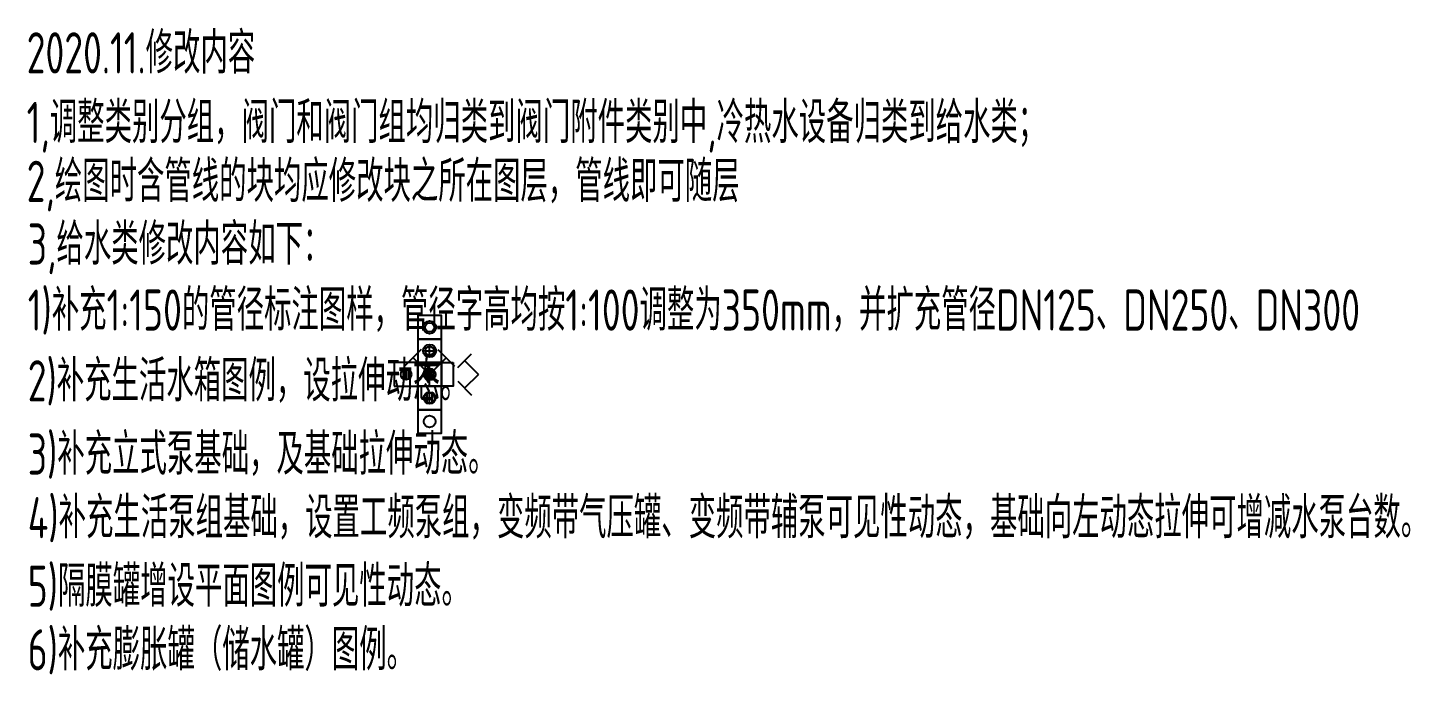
# Model space of a CAD drawing. Extents: x -84241 to 2571207, y -257021 to 1687411.
# Drawn here: x -3415 to 8334, y -2549 to 2947 of the extents above; entities that cross this region are included whole.
import ezdxf

# ---------------------------------------------------------------- set-up
doc = ezdxf.new("R2010")
doc.units = 0
doc.header["$LTSCALE"] = 1000
doc.layers.get('0').update_dxf_attribs({"linetype": 'CONTINUOUS'})
doc.layers.get('Defpoints').update_dxf_attribs({"linetype": 'CONTINUOUS'})
doc.layers.add('20200618更新内容', color=1, linetype='CONTINUOUS', plot=False)
doc.layers.add('W-辅助', color=253, linetype='CONTINUOUS', plot=False)
doc.layers.add('W-FRPT-NOTE', color=60, linetype='CONTINUOUS')
doc.styles.add('TH-STYLE3', font='tssdeng.shx', dxfattribs={"width": 0.7, "bigfont": 'tssdchn.shx'})

# ---------------------------------------------------------------- blocks, each defined once
blk = doc.blocks.new('接驳预留')
for p, q in [((240, 59), (357, 176)), ((415, 0), (298, 117)), ((415, 0), (298, -117)), ((240, -59), (357, -176))]:
    blk.add_line(p, q)
blk.add_lwpolyline([(200, 100), (200, -100), (0, -100), (0, 100)], close=True)
blk = doc.blocks.new('水泵接合器接口')
for p, q in [((-71, 212), (-212, 71)), ((0, 0), (-141, 141)), ((0, 0), (141, 141)), ((71, 212), (212, 71))]:
    blk.add_line(p, q)
blk = doc.blocks.new('*U550')
at = {"layer": 'W-辅助'}
blk.add_lwpolyline([(-100, -100), (100, -100), (100, 100), (-100, 100)], close=True, dxfattribs=at)
at = {"layer": 'W-辅助', "color": 2}
blk.add_circle((0, 0), 50, dxfattribs=at)
blk = doc.blocks.new('*U530')
at = {"layer": 'W-辅助'}
blk.add_lwpolyline([(-100, -100), (100, -100), (100, 100), (-100, 100)], close=True, dxfattribs=at)
at = {"layer": 'W-辅助', "color": 1}
for radius in [55, 38.5]:
    blk.add_circle((0, 0), radius, dxfattribs=at)
blk = doc.blocks.new('*U532')
at = {"layer": 'W-辅助', "color": 1}
for p, q in [((-25, 0), (25, 0)), ((18, -18), (-18, 18)), ((-18, -18), (18, 18)), ((0, -25), (0, 25))]:
    blk.add_line(p, q, dxfattribs=at)
at = {"layer": 'W-辅助'}
blk.add_lwpolyline([(-100, 100), (100, 100), (100, -100), (-100, -100)], close=True, dxfattribs=at)
at = {"layer": 'W-辅助', "color": 1}
blk.add_circle((0, 0), 25, dxfattribs=at)
blk = doc.blocks.new('*U607')
at = {"layer": 'Defpoints', "color": 8}
blk.add_lwpolyline([(-100, -100), (100, -100), (100, 100), (-100, 100)], close=True, dxfattribs=at)
at = {"layer": 'W-辅助', "color": 1}
for p, q in [((-22, -39), (-22, 39)), ((0, -45), (0, 45)), ((22, -39), (22, 39))]:
    blk.add_line(p, q, dxfattribs=at)
blk.add_circle((0, 0), 45, dxfattribs=at)
blk = doc.blocks.new('*U553')
at = {"layer": 'W-FRPT-NOTE'}
for name, p in [('*U530', (0, 200)), ('*U607', (-200, 0)), ('*U532', (0, 0))]:
    blk.add_blockref(name, p, dxfattribs=at)
blk = doc.blocks.new('冷凝+地漏-AI-1')
at = {"layer": 'W-FRPT-NOTE'}
for name, p in [('*U532', (0, 0)), ('*U607', (0, -200))]:
    blk.add_blockref(name, p, dxfattribs=at)
blk = doc.blocks.new('*U531')
at = {"layer": 'W-辅助', "color": 1}
for p, q in [((-37.5, 0), (37.5, 0)), ((0, -37.5), (0, 37.5))]:
    blk.add_line(p, q, dxfattribs=at)
at = {"layer": 'W-辅助'}
blk.add_lwpolyline([(-100, -100), (100, -100), (100, 100), (-100, 100)], close=True, dxfattribs=at)
at = {"layer": 'W-辅助', "color": 1}
blk.add_circle((0, 0), 37.5, dxfattribs=at)
blk = doc.blocks.new('阳台+冷凝+地漏-AI-1')
at = {"layer": 'W-FRPT-NOTE'}
for name, p in [('*U531', (0, 200)), ('*U607', (-200, 0)), ('*U532', (0, 0))]:
    blk.add_blockref(name, p, dxfattribs=at)
blk = doc.blocks.new('*U536')
at = {"layer": 'W-辅助'}
blk.add_lwpolyline([(-100, -100), (100, -100), (100, 100), (-100, 100)], close=True, dxfattribs=at)
at = {"layer": 'W-辅助', "color": 1}
for radius in [55, 38.5]:
    blk.add_circle((0, 0), radius, dxfattribs=at)
blk = doc.blocks.new('*U537')
at = {"layer": 'W-FRPT-NOTE'}
for name, p in [('*U536', (0, 400)), ('*U607', (-200, 0)), ('*U531', (0, 0))]:
    blk.add_blockref(name, p, dxfattribs=at)
blk = doc.blocks.new('阳台+地漏-AI-1')
at = {"layer": 'W-FRPT-NOTE'}
for name, p in [('*U531', (0, 0)), ('*U607', (0, -200))]:
    blk.add_blockref(name, p, dxfattribs=at)
blk = doc.blocks.new('*U552')
at = {"layer": 'W-辅助'}
blk.add_lwpolyline([(-100, -100), (100, -100), (100, 100), (-100, 100)], close=True, dxfattribs=at)
at = {"layer": 'W-辅助', "color": 5}
blk.add_circle((0, 0), 50, dxfattribs=at)
blk = doc.blocks.new('*U541')
at = {"layer": 'W-FRPT-NOTE'}
for name, p in [('*U550', (0, 0)), ('*U552', (0, -200))]:
    blk.add_blockref(name, p, dxfattribs=at)
blk = doc.blocks.new('*U551')
at = {"layer": 'W-辅助'}
blk.add_lwpolyline([(-100, -100), (100, -100), (100, 100), (-100, 100)], close=True, dxfattribs=at)
at = {"layer": 'W-辅助', "color": 4}
blk.add_circle((0, 0), 50, dxfattribs=at)
blk = doc.blocks.new('*U542')
at = {"layer": 'W-FRPT-NOTE'}
for name, p in [('*U551', (0, 0)), ('*U552', (0, -200)), ('*U550', (0, -400))]:
    blk.add_blockref(name, p, dxfattribs=at)

msp = doc.modelspace()

# ---------------------------------------------------------------- block references
msp.add_blockref('接驳预留', (0, 0))
at = {"layer": 'W-FRPT-NOTE'}
for name in ['*U537', '*U553', '阳台+冷凝+地漏-AI-1', '水泵接合器接口', '*U550', '冷凝+地漏-AI-1', '阳台+地漏-AI-1', '*U541', '*U542']:
    msp.add_blockref(name, (0, 0), dxfattribs=at)

# ---------------------------------------------------------------- texts
at = {"layer": '20200618更新内容', "color": 7, "style": 'TH-STYLE3', "width": 0.7}
for s, p in [('2020.11.修改内容', (-3423.7688, 2557.4069)), ('1,调整类别分组，阀门和阀门组均归类到阀门附件类别中,冷热水设备归类到给水类；', (-3423.7688, 1966.1627)), ('2,绘图时含管线的块均应修改块之所在图层，管线即可随层', (-3423.7688, 1465.6308))]:
    msp.add_text(s, height=350, dxfattribs=at).set_placement(p)
at = {"layer": '20200618更新内容', "color": 3, "style": 'TH-STYLE3', "width": 0.7}
for s, p in [('3,给水类修改内容如下：', (-3414.6606, 932.4696)), ('1)补充1:150的管径标注图样，管径字高均按1:100调整为350mm，并扩充管径DN125、DN250、DN300', (-3414.6606, 371.6675)), ('2)补充生活水箱图例，设拉伸动态。', (-3414.6606, -229.7232)), ('3)补充立式泵基础，及基础拉伸动态。', (-3414.6606, -852.5765)), ('4)补充生活泵组基础，设置工频泵组，变频带气压罐、变频带辅泵可见性动态，基础向左动态拉伸可增减水泵台数。', (-3414.6606, -1392.8236)), ('5)隔膜罐增设平面图例可见性动态。', (-3414.6606, -1974.9597)), ('6)补充膨胀罐（储水罐）图例。', (-3414.6606, -2515.2071))]:
    msp.add_text(s, height=350, dxfattribs=at).set_placement(p)

doc.saveas('drawing.dxf')
